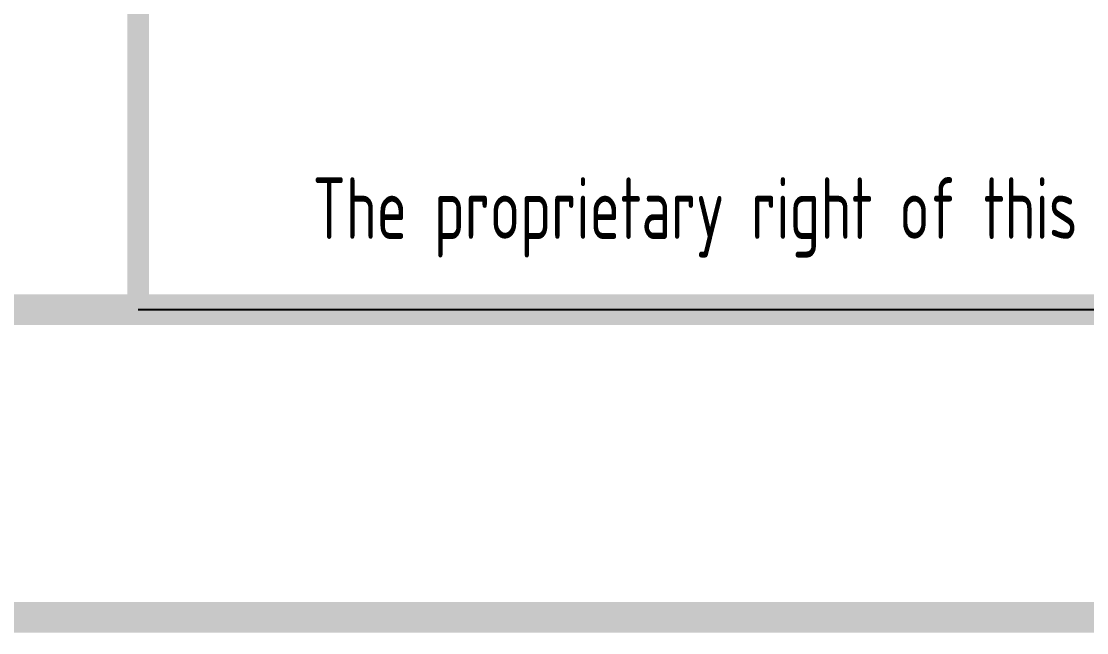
# Model space of a CAD drawing. Extents: x 5394041 to 5729212, y -433068 to -301615.
# Drawn here: x 5629069 to 5632533, y -354895 to -352908 of the extents above; entities that cross this region are included whole.
import ezdxf
from ezdxf.enums import TextEntityAlignment as Align

# ---------------------------------------------------------------- set-up
doc = ezdxf.new("R2010")
doc.units = 0
doc.header["$LTSCALE"] = 1000
doc.header["$MEASUREMENT"] = 0
doc.layers.get('0').update_dxf_attribs({"linetype": 'CONTINUOUS'})
doc.layers.add('PUB_TITLE', color=4, linetype='CONTINUOUS')
doc.styles.add('AHD', font='sceie.shx', dxfattribs={"width": 0.7, "bigfont": 'sceic.shx'})

msp = doc.modelspace()

# ---------------------------------------------------------------- linework, layer by layer
msp.add_line((5629448.9, -353845.4), (5647448.9, -353845.4))
msp.add_line((5629448.9, -353845.4), (5647448.9, -353845.4))
msp.add_line((5629448.9, -353845.4), (5647448.9, -353845.4))
at = {"const_width": 70}
msp.add_lwpolyline([(5629448.9, -347845.4), (5629448.9, -353845.4)], dxfattribs=at)
msp.add_lwpolyline([(5647448.9, -347845.4, 70, 70, 0), (5629448.9, -347845.4, 70, 70, 0), (5629448.9, -353845.4, 0, 0, 0)], format="xyseb")
at = {"layer": 'PUB_TITLE', "const_width": 100}
msp.add_lwpolyline([(5589048.9, -354845.4), (5648448.9, -354845.4), (5648448.9, -312845.4), (5589048.9, -312845.4), (5589048.9, -354845.4)], dxfattribs=at)
msp.add_lwpolyline([(5647448.9, -353845.4), (5591548.9, -353845.4), (5591548.9, -313845.4), (5647448.9, -313845.4)], close=True, dxfattribs=at)

# ---------------------------------------------------------------- texts
at = {"style": 'AHD', "width": 0.8}
msp.add_text('The proprietary right of this document belongs to Anhui Huadong Chemical And Medical Engineering  Co.,Ltd.  and any replication or transfer to the 3rd. side is forbidden without its permission. ', height=200, dxfattribs=at).set_placement((5638448.9, -353545.4), align=Align.MIDDLE)

doc.saveas('drawing.dxf')
